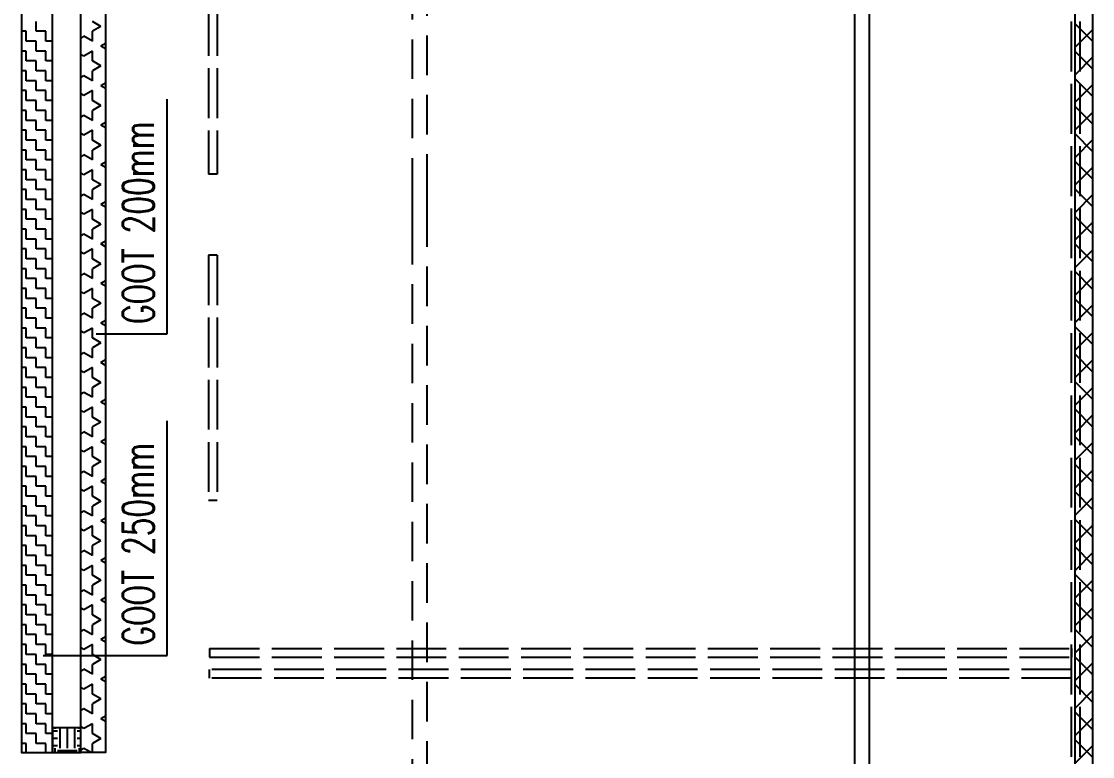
# Model space of a CAD drawing. Header units: millimetres. Extents: x -3262 to 109994, y 0 to 217318.
# Drawn here: x 57208 to 65806, y 39953 to 45853 of the extents above; entities that cross this region are included whole.
import ezdxf

# ---------------------------------------------------------------- set-up
doc = ezdxf.new("R2010")
doc.units = ezdxf.units.MM
doc.header["$LTSCALE"] = 100
doc.linetypes.add('E_GOOT3', pattern=[5, 4, -1])
doc.linetypes.add('HIDDEN2', pattern=[4.7625, 3.175, -1.5875])
for name, color, linetype in [('EL6131--_ENERGIEBEDR (1996)', 2, 'Continuous'), ('EL6131--_GEBOUWINST (1996)', 2, 'Continuous'), ('EL6131--_KG_D', 3, 'Continuous'), ('EL6131--_WG', 3, 'Continuous')]:
    doc.layers.add(name, color=color, linetype=linetype)
doc.styles.add('ROMANS', font='ROMANS', dxfattribs={"width": 0.7})

# ---------------------------------------------------------------- blocks, each defined once
blk = doc.blocks.new('*X69')
at = {"color": 0}
for p, q in [((15514, 8792.8), (15374, 8932.8)), ((15421.9, 8792.8), (15561.9, 8932.8)), ((15734.9, 8792.8), (15594.9, 8932.8)), ((15642.9, 8792.8), (15782.9, 8932.8)), ((15955.9, 8792.8), (15815.9, 8932.8)), ((15863.9, 8792.8), (16003.9, 8932.8)), ((16176.9, 8792.8), (16036.9, 8932.8)), ((16084.9, 8792.8), (16224.9, 8932.8)), ((16397.9, 8792.8), (16257.9, 8932.8)), ((16305.8, 8792.8), (16445.8, 8932.8)), ((16618.8, 8792.8), (16478.8, 8932.8)), ((16526.8, 8792.8), (16666.8, 8932.8)), ((16839.8, 8792.8), (16699.8, 8932.8)), ((16747.8, 8792.8), (16887.8, 8932.8)), ((17060.8, 8792.8), (16920.8, 8932.8)), ((16968.7, 8792.8), (17108.7, 8932.8)), ((17281.7, 8792.8), (17141.7, 8932.8)), ((17189.7, 8792.8), (17329.7, 8932.8)), ((17502.7, 8792.8), (17362.7, 8932.8)), ((17410.7, 8792.8), (17550.7, 8932.8)), ((17723.7, 8792.8), (17583.7, 8932.8)), ((17631.7, 8792.8), (17771.7, 8932.8)), ((17944.7, 8792.8), (17804.7, 8932.8)), ((17852.6, 8792.8), (17992.6, 8932.8)), ((18165.6, 8792.8), (18025.6, 8932.8)), ((18073.6, 8792.8), (18213.6, 8932.8)), ((18386.6, 8792.8), (18246.6, 8932.8)), ((18294.6, 8792.8), (18434.6, 8932.8)), ((18607.6, 8792.8), (18467.6, 8932.8)), ((18515.5, 8792.8), (18655.5, 8932.8)), ((18828.5, 8792.8), (18688.5, 8932.8)), ((18736.5, 8792.8), (18876.5, 8932.8)), ((19049.5, 8792.8), (18909.5, 8932.8)), ((18957.5, 8792.8), (19097.5, 8932.8)), ((19270.5, 8792.8), (19130.5, 8932.8)), ((19178.5, 8792.8), (19318.5, 8932.8)), ((19491.4, 8792.8), (19351.4, 8932.8)), ((19399.4, 8792.8), (19539.4, 8932.8)), ((19712.4, 8792.8), (19572.4, 8932.8)), ((19620.4, 8792.8), (19760.4, 8932.8)), ((19933.4, 8792.8), (19793.4, 8932.8)), ((19841.4, 8792.8), (19981.4, 8932.8)), ((20154.4, 8792.8), (20014.4, 8932.8)), ((20062.3, 8792.8), (20202.3, 8932.8)), ((20375.3, 8792.8), (20235.3, 8932.8)), ((20283.3, 8792.8), (20423.3, 8932.8)), ((20596.3, 8792.8), (20456.3, 8932.8)), ((20504.3, 8792.8), (20644.3, 8932.8)), ((20817.3, 8792.8), (20677.3, 8932.8)), ((20725.2, 8792.8), (20865.2, 8932.8)), ((21038.2, 8792.8), (20898.2, 8932.8)), ((20946.2, 8792.8), (21086.2, 8932.8)), ((21259.2, 8792.8), (21119.2, 8932.8)), ((21167.2, 8792.8), (21307.2, 8932.8))]:
    blk.add_line(p, q, dxfattribs=at)
blk = doc.blocks.new('*X74')
at = {"color": 0}
for p, q in [((33769.5, 18886.7), (33769.5, 18925.8)), ((33828.1, 18886.7), (33828.1, 18925.8)), ((33886.7, 18886.7), (33886.7, 18925.8)), ((33715.2, 18906.2), (33750, 18906.2)), ((33730.5, 18730.5), (33730.5, 18886.7)), ((33750, 18867.2), (33906.2, 18867.2)), ((33906.2, 18906.2), (33915.2, 18906.2)), ((33750, 18808.6), (33906.2, 18808.6)), ((33750, 18750), (33906.2, 18750)), ((33715.2, 18710.9), (33750, 18710.9)), ((33769.5, 18700.2), (33769.5, 18730.5)), ((33828.1, 18700.2), (33828.1, 18730.5)), ((33886.7, 18700.2), (33886.7, 18730.5)), ((33906.2, 18710.9), (33915.2, 18710.9))]:
    blk.add_line(p, q, dxfattribs=at)
blk = doc.blocks.new('*X108')
at = {"color": 0}
for p, q in [((15755.9, 16841.5), (15741.5, 16866.4)), ((15914.7, 16841.5), (15929.1, 16866.4)), ((16073.4, 16841.5), (16059, 16866.4)), ((16232.2, 16841.5), (16246.6, 16866.4)), ((16390.9, 16841.5), (16376.5, 16866.4)), ((16549.7, 16841.5), (16564.1, 16866.4)), ((16708.4, 16841.5), (16694, 16866.4)), ((16867.2, 16841.5), (16881.6, 16866.4)), ((17025.9, 16841.5), (17011.5, 16866.4)), ((17184.7, 16841.5), (17199.1, 16866.4)), ((17343.4, 16841.5), (17329, 16866.4)), ((17502.2, 16841.5), (17516.6, 16866.4)), ((17660.9, 16841.5), (17646.5, 16866.4)), ((17819.7, 16841.5), (17834.1, 16866.4)), ((17978.4, 16841.5), (17964, 16866.4)), ((18137.2, 16841.5), (18151.6, 16866.4)), ((18295.9, 16841.5), (18281.5, 16866.4)), ((18454.7, 16841.5), (18469.1, 16866.4)), ((18613.4, 16841.5), (18599, 16866.4)), ((18772.2, 16841.5), (18786.6, 16866.4)), ((18930.9, 16841.5), (18916.5, 16866.4)), ((19089.7, 16841.5), (19104.1, 16866.4)), ((19248.4, 16841.5), (19234, 16866.4)), ((19407.2, 16841.5), (19421.6, 16866.4)), ((19565.9, 16841.5), (19551.5, 16866.4)), ((19724.7, 16841.5), (19739.1, 16866.4)), ((19883.4, 16841.5), (19869, 16866.4)), ((20042.2, 16841.5), (20056.6, 16866.4)), ((20200.9, 16841.5), (20186.5, 16866.4)), ((20359.7, 16841.5), (20374.1, 16866.4)), ((20518.4, 16841.5), (20504, 16866.4)), ((20677.2, 16841.5), (20691.6, 16866.4)), ((20835.9, 16841.5), (20821.5, 16866.4)), ((20994.7, 16841.5), (21009.1, 16866.4)), ((21153.4, 16841.5), (21139, 16866.4)), ((21312.2, 16841.5), (21326.6, 16866.4)), ((21470.9, 16841.5), (21456.5, 16866.4)), ((15721.9, 16782.5), (15755.9, 16841.5)), ((15721.9, 16772.7), (15795.6, 16772.7)), ((15835.3, 16704), (15795.6, 16772.7)), ((15835.3, 16704), (15875, 16772.7)), ((15875, 16772.7), (15954.4, 16772.7)), ((15954.4, 16772.7), (15914.7, 16841.5)), ((16033.7, 16772.7), (16073.4, 16841.5)), ((16033.8, 16772.7), (16113.1, 16772.7)), ((16152.8, 16704), (16113.1, 16772.7)), ((16152.8, 16704), (16192.5, 16772.7)), ((16192.5, 16772.7), (16271.9, 16772.7)), ((16271.9, 16772.7), (16232.2, 16841.5)), ((16351.2, 16772.7), (16390.9, 16841.5)), ((16351.2, 16772.7), (16430.6, 16772.7)), ((16470.3, 16704), (16430.6, 16772.7)), ((16470.3, 16704), (16510, 16772.7)), ((16510, 16772.7), (16589.4, 16772.7)), ((16589.4, 16772.7), (16549.7, 16841.5)), ((16668.7, 16772.7), (16708.4, 16841.5)), ((16668.8, 16772.7), (16748.1, 16772.7)), ((16787.8, 16704), (16748.1, 16772.7)), ((16787.8, 16704), (16827.5, 16772.7)), ((16827.5, 16772.7), (16906.9, 16772.7)), ((16906.9, 16772.7), (16867.2, 16841.5)), ((16986.2, 16772.7), (17025.9, 16841.5)), ((16986.2, 16772.7), (17065.6, 16772.7)), ((17105.3, 16704), (17065.6, 16772.7)), ((17105.3, 16704), (17145, 16772.7)), ((17145, 16772.7), (17224.4, 16772.7)), ((17224.4, 16772.7), (17184.7, 16841.5)), ((17303.7, 16772.7), (17343.4, 16841.5)), ((17303.8, 16772.7), (17383.1, 16772.7)), ((17422.8, 16704), (17383.1, 16772.7)), ((17422.8, 16704), (17462.5, 16772.7)), ((17462.5, 16772.7), (17541.9, 16772.7)), ((17541.9, 16772.7), (17502.2, 16841.5)), ((17621.2, 16772.7), (17660.9, 16841.5)), ((17621.2, 16772.7), (17700.6, 16772.7)), ((17740.3, 16704), (17700.6, 16772.7)), ((17740.3, 16704), (17780, 16772.7)), ((17780, 16772.7), (17859.4, 16772.7)), ((17859.4, 16772.7), (17819.7, 16841.5)), ((17938.7, 16772.7), (17978.4, 16841.5)), ((17938.8, 16772.7), (18018.1, 16772.7)), ((18057.8, 16704), (18018.1, 16772.7)), ((18057.8, 16704), (18097.5, 16772.7)), ((18097.5, 16772.7), (18176.9, 16772.7)), ((18176.9, 16772.7), (18137.2, 16841.5)), ((18256.2, 16772.7), (18295.9, 16841.5)), ((18256.2, 16772.7), (18335.6, 16772.7)), ((18375.3, 16704), (18335.6, 16772.7)), ((18375.3, 16704), (18415, 16772.7)), ((18415, 16772.7), (18494.4, 16772.7)), ((18494.4, 16772.7), (18454.7, 16841.5)), ((18573.7, 16772.7), (18613.4, 16841.5)), ((18573.8, 16772.7), (18653.1, 16772.7)), ((18692.8, 16704), (18653.1, 16772.7)), ((18692.8, 16704), (18732.5, 16772.7)), ((18732.5, 16772.7), (18811.9, 16772.7)), ((18811.9, 16772.7), (18772.2, 16841.5)), ((18891.2, 16772.7), (18930.9, 16841.5)), ((18891.2, 16772.7), (18970.6, 16772.7)), ((19010.3, 16704), (18970.6, 16772.7)), ((19010.3, 16704), (19050, 16772.7)), ((19050, 16772.7), (19129.4, 16772.7)), ((19129.4, 16772.7), (19089.7, 16841.5)), ((19208.7, 16772.7), (19248.4, 16841.5)), ((19208.8, 16772.7), (19288.1, 16772.7)), ((19327.8, 16704), (19288.1, 16772.7)), ((19327.8, 16704), (19367.5, 16772.7)), ((19367.5, 16772.7), (19446.9, 16772.7)), ((19446.9, 16772.7), (19407.2, 16841.5)), ((19526.2, 16772.7), (19565.9, 16841.5)), ((19526.2, 16772.7), (19605.6, 16772.7)), ((19645.3, 16704), (19605.6, 16772.7)), ((19645.3, 16704), (19685, 16772.7)), ((19685, 16772.7), (19764.4, 16772.7)), ((19764.4, 16772.7), (19724.7, 16841.5)), ((19843.7, 16772.7), (19883.4, 16841.5)), ((19843.8, 16772.7), (19923.1, 16772.7)), ((19962.8, 16704), (19923.1, 16772.7)), ((19962.8, 16704), (20002.5, 16772.7)), ((20002.5, 16772.7), (20081.9, 16772.7)), ((20081.9, 16772.7), (20042.2, 16841.5)), ((20161.2, 16772.7), (20200.9, 16841.5)), ((20161.2, 16772.7), (20240.6, 16772.7)), ((20280.3, 16704), (20240.6, 16772.7)), ((20280.3, 16704), (20320, 16772.7)), ((20320, 16772.7), (20399.4, 16772.7)), ((20399.4, 16772.7), (20359.7, 16841.5)), ((20478.7, 16772.7), (20518.4, 16841.5)), ((20478.8, 16772.7), (20558.1, 16772.7)), ((20597.8, 16704), (20558.1, 16772.7)), ((20597.8, 16704), (20637.5, 16772.7)), ((20637.5, 16772.7), (20716.9, 16772.7)), ((20716.9, 16772.7), (20677.2, 16841.5)), ((20796.2, 16772.7), (20835.9, 16841.5)), ((20796.2, 16772.7), (20875.6, 16772.7)), ((20915.3, 16704), (20875.6, 16772.7)), ((20915.3, 16704), (20955, 16772.7)), ((20955, 16772.7), (21034.4, 16772.7)), ((21034.4, 16772.7), (20994.7, 16841.5)), ((21113.7, 16772.7), (21153.4, 16841.5)), ((21113.8, 16772.7), (21193.1, 16772.7)), ((21232.8, 16704), (21193.1, 16772.7)), ((21232.8, 16704), (21272.5, 16772.7)), ((21272.5, 16772.7), (21351.9, 16772.7)), ((21351.9, 16772.7), (21312.2, 16841.5)), ((21431.2, 16772.7), (21470.9, 16841.5)), ((21431.2, 16772.7), (21510.6, 16772.7)), ((21550.3, 16704), (21510.6, 16772.7)), ((21550.3, 16704), (21590, 16772.7)), ((15972.4, 16666.4), (15994.1, 16704)), ((16015.8, 16666.4), (15994.1, 16704)), ((16289.9, 16666.4), (16311.6, 16704)), ((16333.3, 16666.4), (16311.6, 16704)), ((16607.4, 16666.4), (16629.1, 16704)), ((16650.8, 16666.4), (16629.1, 16704)), ((16924.9, 16666.4), (16946.6, 16704)), ((16968.3, 16666.4), (16946.6, 16704)), ((17242.4, 16666.4), (17264.1, 16704)), ((17285.8, 16666.4), (17264.1, 16704)), ((17559.9, 16666.4), (17581.6, 16704)), ((17603.3, 16666.4), (17581.6, 16704)), ((17877.4, 16666.4), (17899.1, 16704)), ((17920.8, 16666.4), (17899.1, 16704)), ((18194.9, 16666.4), (18216.6, 16704)), ((18238.3, 16666.4), (18216.6, 16704)), ((18512.4, 16666.4), (18534.1, 16704)), ((18555.8, 16666.4), (18534.1, 16704)), ((18829.9, 16666.4), (18851.6, 16704)), ((18873.3, 16666.4), (18851.6, 16704)), ((19147.4, 16666.4), (19169.1, 16704)), ((19190.8, 16666.4), (19169.1, 16704)), ((19464.9, 16666.4), (19486.6, 16704)), ((19508.3, 16666.4), (19486.6, 16704)), ((19782.4, 16666.4), (19804.1, 16704)), ((19825.8, 16666.4), (19804.1, 16704)), ((20099.9, 16666.4), (20121.6, 16704)), ((20143.3, 16666.4), (20121.6, 16704)), ((20417.4, 16666.4), (20439.1, 16704)), ((20460.8, 16666.4), (20439.1, 16704)), ((20734.9, 16666.4), (20756.6, 16704)), ((20778.3, 16666.4), (20756.6, 16704)), ((21052.4, 16666.4), (21074.1, 16704)), ((21095.8, 16666.4), (21074.1, 16704)), ((21369.9, 16666.4), (21391.6, 16704)), ((21413.3, 16666.4), (21391.6, 16704))]:
    blk.add_line(p, q, dxfattribs=at)
blk = doc.blocks.new('*X109')
at = {"color": 0}
for p, q in [((15721.9, 17303.8), (15795.6, 17303.8)), ((15795.6, 17303.8), (15795.6, 17342)), ((15875, 17303.8), (15954.4, 17303.8)), ((15875, 17224.4), (15875, 17303.8)), ((15954.4, 17303.8), (15954.4, 17342)), ((16033.8, 17303.8), (16113.1, 17303.8)), ((16033.8, 17224.4), (16033.8, 17303.8)), ((16113.1, 17303.8), (16113.1, 17342)), ((16192.5, 17303.8), (16271.9, 17303.8)), ((16192.5, 17224.4), (16192.5, 17303.8)), ((16271.9, 17303.8), (16271.9, 17342)), ((16351.2, 17303.8), (16430.6, 17303.8)), ((16351.2, 17224.4), (16351.2, 17303.8)), ((16430.6, 17303.8), (16430.6, 17342)), ((16510, 17303.8), (16589.4, 17303.8)), ((16510, 17224.4), (16510, 17303.8)), ((16589.4, 17303.8), (16589.4, 17342)), ((16668.8, 17303.8), (16748.1, 17303.8)), ((16668.8, 17224.4), (16668.8, 17303.8)), ((16748.1, 17303.8), (16748.1, 17342)), ((16827.5, 17303.8), (16906.9, 17303.8)), ((16827.5, 17224.4), (16827.5, 17303.8)), ((16906.9, 17303.8), (16906.9, 17342)), ((16986.2, 17303.8), (17065.6, 17303.8)), ((16986.2, 17224.4), (16986.2, 17303.8)), ((17065.6, 17303.8), (17065.6, 17342)), ((17145, 17303.8), (17224.4, 17303.8)), ((17145, 17224.4), (17145, 17303.8)), ((17224.4, 17303.8), (17224.4, 17342)), ((17303.8, 17303.8), (17383.1, 17303.8)), ((17303.8, 17224.4), (17303.8, 17303.8)), ((17383.1, 17303.8), (17383.1, 17342)), ((17462.5, 17303.8), (17541.9, 17303.8)), ((17462.5, 17224.4), (17462.5, 17303.8)), ((17541.9, 17303.8), (17541.9, 17342)), ((17621.2, 17303.8), (17700.6, 17303.8)), ((17621.2, 17224.4), (17621.2, 17303.8)), ((17700.6, 17303.8), (17700.6, 17342)), ((17780, 17303.8), (17859.4, 17303.8)), ((17780, 17224.4), (17780, 17303.8)), ((17859.4, 17303.8), (17859.4, 17342)), ((17938.8, 17303.8), (18018.1, 17303.8)), ((17938.8, 17224.4), (17938.8, 17303.8)), ((18018.1, 17303.8), (18018.1, 17342)), ((18097.5, 17303.8), (18176.9, 17303.8)), ((18097.5, 17224.4), (18097.5, 17303.8)), ((18176.9, 17303.8), (18176.9, 17342)), ((18256.2, 17303.8), (18335.6, 17303.8)), ((18256.2, 17224.4), (18256.2, 17303.8)), ((18335.6, 17303.8), (18335.6, 17342)), ((18415, 17303.8), (18494.4, 17303.8)), ((18415, 17224.4), (18415, 17303.8)), ((18494.4, 17303.8), (18494.4, 17342)), ((18573.8, 17303.8), (18653.1, 17303.8)), ((18573.8, 17224.4), (18573.8, 17303.8)), ((18653.1, 17303.8), (18653.1, 17342)), ((18732.5, 17303.8), (18811.9, 17303.8)), ((18732.5, 17224.4), (18732.5, 17303.8)), ((18811.9, 17303.8), (18811.9, 17342)), ((18891.2, 17303.8), (18970.6, 17303.8)), ((18891.2, 17224.4), (18891.2, 17303.8)), ((18970.6, 17303.8), (18970.6, 17342)), ((19050, 17303.8), (19129.4, 17303.8)), ((19050, 17224.4), (19050, 17303.8)), ((19129.4, 17303.8), (19129.4, 17342)), ((19208.8, 17303.8), (19288.1, 17303.8)), ((19208.8, 17224.4), (19208.8, 17303.8)), ((19288.1, 17303.8), (19288.1, 17342)), ((19367.5, 17303.8), (19446.9, 17303.8)), ((19367.5, 17224.4), (19367.5, 17303.8)), ((19446.9, 17303.8), (19446.9, 17342)), ((19526.2, 17303.8), (19605.6, 17303.8)), ((19526.2, 17224.4), (19526.2, 17303.8)), ((19605.6, 17303.8), (19605.6, 17342)), ((19685, 17303.8), (19764.4, 17303.8)), ((19685, 17224.4), (19685, 17303.8)), ((19764.4, 17303.8), (19764.4, 17342)), ((19843.8, 17303.8), (19923.1, 17303.8)), ((19843.8, 17224.4), (19843.8, 17303.8)), ((19923.1, 17303.8), (19923.1, 17342)), ((20002.5, 17303.8), (20081.9, 17303.8)), ((20002.5, 17224.4), (20002.5, 17303.8)), ((20081.9, 17303.8), (20081.9, 17342)), ((20161.2, 17303.8), (20240.6, 17303.8)), ((20161.2, 17224.4), (20161.2, 17303.8)), ((20240.6, 17303.8), (20240.6, 17342)), ((20320, 17303.8), (20399.4, 17303.8)), ((20320, 17224.4), (20320, 17303.8)), ((20399.4, 17303.8), (20399.4, 17342)), ((20478.8, 17303.8), (20558.1, 17303.8)), ((20478.8, 17224.4), (20478.8, 17303.8)), ((20558.1, 17303.8), (20558.1, 17342)), ((20637.5, 17303.8), (20716.9, 17303.8)), ((20637.5, 17224.4), (20637.5, 17303.8)), ((20716.9, 17303.8), (20716.9, 17342)), ((20796.2, 17303.8), (20875.6, 17303.8)), ((20796.2, 17224.4), (20796.2, 17303.8)), ((20875.6, 17303.8), (20875.6, 17342)), ((20955, 17303.8), (21034.4, 17303.8)), ((20955, 17224.4), (20955, 17303.8)), ((21034.4, 17303.8), (21034.4, 17342)), ((21113.8, 17303.8), (21193.1, 17303.8)), ((21113.8, 17224.4), (21113.8, 17303.8)), ((21193.1, 17303.8), (21193.1, 17342)), ((21272.5, 17303.8), (21351.9, 17303.8)), ((21272.5, 17224.4), (21272.5, 17303.8)), ((21351.9, 17303.8), (21351.9, 17342)), ((21431.2, 17303.8), (21510.6, 17303.8)), ((21431.2, 17224.4), (21431.2, 17303.8)), ((21510.6, 17303.8), (21510.6, 17342)), ((15795.6, 17224.4), (15875, 17224.4)), ((15795.6, 17145), (15795.6, 17224.4)), ((15954.4, 17224.4), (16033.8, 17224.4)), ((15954.4, 17145), (15954.4, 17224.4)), ((16113.1, 17224.4), (16192.5, 17224.4)), ((16113.1, 17145), (16113.1, 17224.4)), ((16271.9, 17224.4), (16351.2, 17224.4)), ((16271.9, 17145), (16271.9, 17224.4)), ((16430.6, 17224.4), (16510, 17224.4)), ((16430.6, 17145), (16430.6, 17224.4)), ((16589.4, 17224.4), (16668.8, 17224.4)), ((16589.4, 17145), (16589.4, 17224.4)), ((16748.1, 17224.4), (16827.5, 17224.4)), ((16748.1, 17145), (16748.1, 17224.4)), ((16906.9, 17224.4), (16986.2, 17224.4)), ((16906.9, 17145), (16906.9, 17224.4)), ((17065.6, 17224.4), (17145, 17224.4)), ((17065.6, 17145), (17065.6, 17224.4)), ((17224.4, 17224.4), (17303.8, 17224.4)), ((17224.4, 17145), (17224.4, 17224.4)), ((17383.1, 17224.4), (17462.5, 17224.4)), ((17383.1, 17145), (17383.1, 17224.4)), ((17541.9, 17224.4), (17621.2, 17224.4)), ((17541.9, 17145), (17541.9, 17224.4)), ((17700.6, 17224.4), (17780, 17224.4)), ((17700.6, 17145), (17700.6, 17224.4)), ((17859.4, 17224.4), (17938.8, 17224.4)), ((17859.4, 17145), (17859.4, 17224.4)), ((18018.1, 17224.4), (18097.5, 17224.4)), ((18018.1, 17145), (18018.1, 17224.4)), ((18176.9, 17224.4), (18256.2, 17224.4)), ((18176.9, 17145), (18176.9, 17224.4)), ((18335.6, 17224.4), (18415, 17224.4)), ((18335.6, 17145), (18335.6, 17224.4)), ((18494.4, 17224.4), (18573.8, 17224.4)), ((18494.4, 17145), (18494.4, 17224.4)), ((18653.1, 17224.4), (18732.5, 17224.4)), ((18653.1, 17145), (18653.1, 17224.4)), ((18811.9, 17224.4), (18891.2, 17224.4)), ((18811.9, 17145), (18811.9, 17224.4)), ((18970.6, 17224.4), (19050, 17224.4)), ((18970.6, 17145), (18970.6, 17224.4)), ((19129.4, 17224.4), (19208.8, 17224.4)), ((19129.4, 17145), (19129.4, 17224.4)), ((19288.1, 17224.4), (19367.5, 17224.4)), ((19288.1, 17145), (19288.1, 17224.4)), ((19446.9, 17224.4), (19526.2, 17224.4)), ((19446.9, 17145), (19446.9, 17224.4)), ((19605.6, 17224.4), (19685, 17224.4)), ((19605.6, 17145), (19605.6, 17224.4)), ((19764.4, 17224.4), (19843.8, 17224.4)), ((19764.4, 17145), (19764.4, 17224.4)), ((19923.1, 17224.4), (20002.5, 17224.4)), ((19923.1, 17145), (19923.1, 17224.4)), ((20081.9, 17224.4), (20161.2, 17224.4)), ((20081.9, 17145), (20081.9, 17224.4)), ((20240.6, 17224.4), (20320, 17224.4)), ((20240.6, 17145), (20240.6, 17224.4)), ((20399.4, 17224.4), (20478.8, 17224.4)), ((20399.4, 17145), (20399.4, 17224.4)), ((20558.1, 17224.4), (20637.5, 17224.4)), ((20558.1, 17145), (20558.1, 17224.4)), ((20716.9, 17224.4), (20796.2, 17224.4)), ((20716.9, 17145), (20716.9, 17224.4)), ((20875.6, 17224.4), (20955, 17224.4)), ((20875.6, 17145), (20875.6, 17224.4)), ((21034.4, 17224.4), (21113.8, 17224.4)), ((21034.4, 17145), (21034.4, 17224.4)), ((21193.1, 17224.4), (21272.5, 17224.4)), ((21193.1, 17145), (21193.1, 17224.4)), ((21351.9, 17224.4), (21431.2, 17224.4)), ((21351.9, 17145), (21351.9, 17224.4)), ((21510.6, 17224.4), (21590, 17224.4)), ((21510.6, 17145), (21510.6, 17224.4)), ((15721.9, 17145), (15795.6, 17145)), ((15875, 17145), (15954.4, 17145)), ((15875, 17092), (15875, 17145)), ((16033.8, 17145), (16113.1, 17145)), ((16033.8, 17092), (16033.8, 17145)), ((16192.5, 17145), (16271.9, 17145)), ((16192.5, 17092), (16192.5, 17145)), ((16351.2, 17145), (16430.6, 17145)), ((16351.2, 17092), (16351.2, 17145)), ((16510, 17145), (16589.4, 17145)), ((16510, 17092), (16510, 17145)), ((16668.8, 17145), (16748.1, 17145)), ((16668.8, 17092), (16668.8, 17145)), ((16827.5, 17145), (16906.9, 17145)), ((16827.5, 17092), (16827.5, 17145)), ((16986.2, 17145), (17065.6, 17145)), ((16986.2, 17092), (16986.2, 17145)), ((17145, 17145), (17224.4, 17145)), ((17145, 17092), (17145, 17145)), ((17303.8, 17145), (17383.1, 17145)), ((17303.8, 17092), (17303.8, 17145)), ((17462.5, 17145), (17541.9, 17145)), ((17462.5, 17092), (17462.5, 17145)), ((17621.2, 17145), (17700.6, 17145)), ((17621.2, 17092), (17621.2, 17145)), ((17780, 17145), (17859.4, 17145)), ((17780, 17092), (17780, 17145)), ((17938.8, 17145), (18018.1, 17145)), ((17938.8, 17092), (17938.8, 17145)), ((18097.5, 17145), (18176.9, 17145)), ((18097.5, 17092), (18097.5, 17145)), ((18256.2, 17145), (18335.6, 17145)), ((18256.2, 17092), (18256.2, 17145)), ((18415, 17145), (18494.4, 17145)), ((18415, 17092), (18415, 17145)), ((18573.8, 17145), (18653.1, 17145)), ((18573.8, 17092), (18573.8, 17145)), ((18732.5, 17145), (18811.9, 17145)), ((18732.5, 17092), (18732.5, 17145)), ((18891.2, 17145), (18970.6, 17145)), ((18891.2, 17092), (18891.2, 17145)), ((19050, 17145), (19129.4, 17145)), ((19050, 17092), (19050, 17145)), ((19208.8, 17145), (19288.1, 17145)), ((19208.8, 17092), (19208.8, 17145)), ((19367.5, 17145), (19446.9, 17145)), ((19367.5, 17092), (19367.5, 17145)), ((19526.2, 17145), (19605.6, 17145)), ((19526.2, 17092), (19526.2, 17145)), ((19685, 17145), (19764.4, 17145)), ((19685, 17092), (19685, 17145)), ((19843.8, 17145), (19923.1, 17145)), ((19843.8, 17092), (19843.8, 17145)), ((20002.5, 17145), (20081.9, 17145)), ((20002.5, 17092), (20002.5, 17145)), ((20161.2, 17145), (20240.6, 17145)), ((20161.2, 17092), (20161.2, 17145)), ((20320, 17145), (20399.4, 17145)), ((20320, 17092), (20320, 17145)), ((20478.8, 17145), (20558.1, 17145)), ((20478.8, 17092), (20478.8, 17145)), ((20637.5, 17145), (20716.9, 17145)), ((20637.5, 17092), (20637.5, 17145)), ((20796.2, 17145), (20875.6, 17145)), ((20796.2, 17092), (20796.2, 17145)), ((20955, 17145), (21034.4, 17145)), ((20955, 17092), (20955, 17145)), ((21113.8, 17145), (21193.1, 17145)), ((21113.8, 17092), (21113.8, 17145)), ((21272.5, 17145), (21351.9, 17145)), ((21272.5, 17092), (21272.5, 17145)), ((21431.2, 17145), (21510.6, 17145)), ((21431.2, 17092), (21431.2, 17145))]:
    blk.add_line(p, q, dxfattribs=at)

msp = doc.modelspace()

# ---------------------------------------------------------------- linework, layer by layer
at = {"layer": 'EL6131--_ENERGIEBEDR (1996)', "color": 1, "linetype": 'Continuous'}
for p, q in [((58379.3, 43345.9), (58379.3, 45227.6)), ((57809.2, 43345.9), (58379.3, 43345.9)), ((58379.3, 40765.2), (58379.3, 42646.8)), ((57383.6, 40765.2), (58379.3, 40765.2))]:
    msp.add_line(p, q, dxfattribs=at)
at = {"layer": 'EL6131--_ENERGIEBEDR (1996)'}
for points in [[(57208.3, 59062.9), (57208.3, 39984.6), (57458.3, 39984.6), (57458.3, 48395.3), (57458.3, 56951.6), (59156.3, 56951.6), (59156.3, 57356.1), (57458.3, 57356.1), (57458.3, 59262.9), (57458.3, 73511.6), (57200.1, 73511.6), (57208.3, 59062.9)], [(57683.9, 59493.1), (57683.9, 73511.6), (57883.9, 73511.6), (57883.9, 59613.1), (57883.9, 57756.1), (58958.6, 57756.1), (58958.6, 58474.9), (59262, 58474.9), (59262, 57506.1), (57883.9, 57506.1), (57883.9, 39984.6), (57683.9, 39984.6), (57683.9, 47133.2), (57683.9, 47333.2), (57683.9, 59493.1)]]:
    msp.add_lwpolyline(points, dxfattribs=at)
at = {"layer": 'EL6131--_ENERGIEBEDR (1996)', "color": 2, "linetype": 'HIDDEN2'}
msp.add_lwpolyline([(60345.3, 44469.2), (60345.3, 44219.2), (60345.3, 35471.9), (60465.3, 35471.9), (60465.3, 44219.2), (60465.3, 44469.2), (60465.3, 49519), (60345.3, 49519)], close=True, dxfattribs=at)
at = {"layer": 'EL6131--_ENERGIEBEDR (1996)'}
msp.add_lwpolyline([(57683.9, 40184.6), (57458.3, 40184.6), (57458.3, 39984.6), (57683.9, 39984.6)], close=True, dxfattribs=at)
at = {"layer": 'EL6131--_GEBOUWINST (1996)', "color": 2, "linetype": 'Continuous'}
msp.add_lwpolyline([(65805.6, 51451.6), (65805.6, 37154.6), (65665.6, 37154.6), (65665.6, 51451.6)], close=True, dxfattribs=at)
at = {"layer": 'EL6131--_KG_D', "linetype": 'Continuous'}
msp.add_lwpolyline([(63893.8, 44469.2), (63893.8, 44219.2), (63893.8, 33971.9), (64013.8, 33971.9), (64013.8, 44219.2), (64013.8, 44469.2), (64013.8, 49519), (63893.8, 49519)], close=True, dxfattribs=at)
at = {"layer": 'EL6131--_WG', "linetype": 'E_GOOT3'}
for p, q in [((65635.6, 29951.6), (65635.6, 55001.6)), ((65705.6, 29951.6), (65705.6, 55001.6)), ((58708.6, 49976.6), (58708.6, 44626.6)), ((58778.6, 49976.6), (58778.6, 44626.6)), ((58778.6, 44626.6), (58708.6, 44626.6)), ((58708.6, 43976.6), (58708.6, 42007.2)), ((58778.6, 43976.6), (58708.6, 43976.6)), ((58778.6, 43976.6), (58778.6, 42007.2)), ((58778.6, 42007.2), (58708.6, 42007.2)), ((58718.6, 40821.6), (65635.6, 40821.6)), ((58718.6, 40821.6), (58718.6, 40751.6)), ((58718.6, 40751.6), (65635.6, 40751.6)), ((65635.6, 40821.6), (65635.6, 40751.6)), ((65635.6, 40651.6), (58718.6, 40651.6)), ((58718.6, 40581.6), (58718.6, 40651.6)), ((65635.6, 40581.6), (58718.6, 40581.6)), ((65635.6, 40581.6), (65635.6, 40651.6))]:
    msp.add_line(p, q, dxfattribs=at)

# ---------------------------------------------------------------- block references
at = {"layer": 'EL6131--_ENERGIEBEDR (1996)', "color": 1, "linetype": 'Continuous', "rotation": 90}
for name in ['*X109', '*X108']:
    msp.add_blockref(name, (74550.3, 24262.7), dxfattribs=at)
at = {"layer": 'EL6131--_ENERGIEBEDR (1996)', "color": 1, "rotation": 90}
msp.add_blockref('*X74', (76385.7, 6269.5), dxfattribs=at)
at = {"layer": 'EL6131--_GEBOUWINST (1996)', "color": 1, "linetype": 'Continuous', "rotation": 90}
msp.add_blockref('*X69', (74598.4, 24526.5), dxfattribs=at)

# ---------------------------------------------------------------- texts
at = {"layer": 'EL6131--_ENERGIEBEDR (1996)', "color": 1, "linetype": 'Continuous', "style": 'ROMANS', "width": 0.7}
for s, p in [('GOOT 200mm', (58271.7, 43423.9)), ('GOOT 250mm', (58271.7, 40843.2))]:
    msp.add_text(s, height=250, rotation=90, dxfattribs=at).set_placement(p)

doc.saveas('drawing.dxf')
